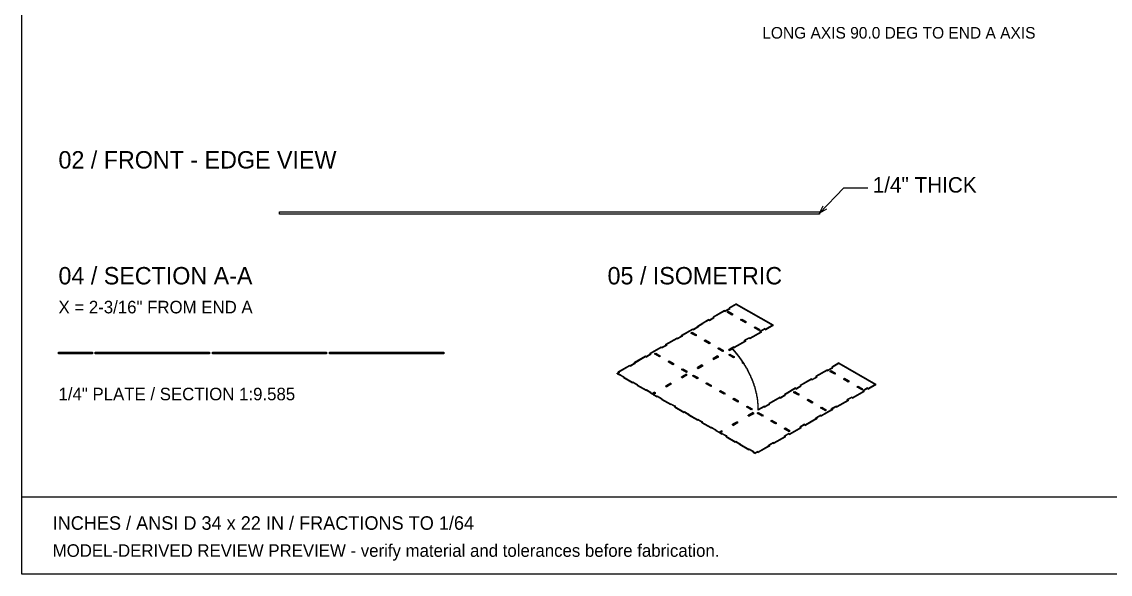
# Model space of a CAD drawing. Header units: inches. Extents: x 4 to 268, y 4 to 172.
# Drawn here: x 3.8 to 128.9, y 3.8 to 67.3 of the extents above; entities that cross this region are included whole.
import ezdxf

# ---------------------------------------------------------------- set-up
doc = ezdxf.new("R2010")
doc.units = ezdxf.units.IN
doc.header["$MEASUREMENT"] = 0

msp = doc.modelspace()

# ---------------------------------------------------------------- linework, layer by layer
at = {"layer": 'ANNOTATION'}
for p, q in [((95.48, 45.32), (98.26, 48.22)), ((98.26, 48.22), (101.03, 48.22)), ((95.48, 45.32), (95.89, 46.15)), ((96.29, 45.77), (95.48, 45.32))]:
    msp.add_line(p, q, dxfattribs=at)
at = {"layer": 'OUTLINE'}
for p, q in [((3.78, 3.78), (3.78, 172.22)), ((33.41, 45.44), (95.48, 45.44)), ((33.41, 45.19), (33.41, 45.44)), ((95.48, 45.19), (33.41, 45.19)), ((95.48, 45.44), (95.48, 45.19)), ((84.55, 34.1), (83.26, 33.36)), ((84.55, 34.03), (83.26, 33.29)), ((84.55, 34.1), (84.55, 34.03)), ((84.55, 34.1), (84.63, 34.06)), ((84.55, 34.03), (84.63, 33.98)), ((85.15, 34.36), (84.63, 34.06)), ((85.15, 34.28), (84.63, 33.98)), ((84.63, 33.98), (84.63, 34.06)), ((84.89, 33.97), (84.99, 34.02)), ((85.41, 33.66), (84.89, 33.97)), ((84.89, 33.89), (84.89, 33.97)), ((84.89, 33.89), (84.99, 33.95)), ((85.41, 33.59), (84.89, 33.89)), ((84.99, 34.02), (85.51, 33.72)), ((84.99, 33.95), (84.99, 34.02)), ((84.99, 33.95), (85.51, 33.65)), ((85.91, 34.89), (85.07, 34.4)), ((85.91, 34.81), (85.07, 34.33)), ((85.07, 34.4), (85.15, 34.36)), ((85.07, 34.4), (85.07, 34.33)), ((85.07, 34.33), (85.15, 34.28)), ((85.15, 34.28), (85.15, 34.36)), ((85.91, 34.81), (85.91, 34.89)), ((85.91, 34.89), (90.13, 32.45)), ((85.91, 34.81), (90.13, 32.38)), ((81.43, 32.32), (82.05, 32.68)), ((81.43, 32.25), (82.05, 32.61)), ((82.05, 32.68), (82.05, 32.61)), ((82.06, 32.68), (82.05, 32.68)), ((82.05, 32.68), (82.05, 32.68)), ((82.05, 32.68), (82.05, 32.68)), ((82.05, 32.68), (82.05, 32.68)), ((82.05, 32.68), (82.05, 32.68)), ((82.05, 32.68), (82.05, 32.68)), ((82.05, 32.68), (82.05, 32.68)), ((82.05, 32.68), (82.05, 32.68)), ((82.05, 32.68), (82.05, 32.68)), ((82.05, 32.68), (82.05, 32.68)), ((82.05, 32.68), (82.05, 32.68)), ((82.05, 32.68), (82.05, 32.68)), ((82.05, 32.68), (82.05, 32.68)), ((82.05, 32.68), (82.05, 32.68)), ((82.05, 32.68), (82.05, 32.68)), ((82.05, 32.68), (82.05, 32.68)), ((82.05, 32.68), (82.05, 32.68)), ((82.05, 32.68), (82.05, 32.68)), ((82.05, 32.68), (82.05, 32.68)), ((82.05, 32.6), (82.05, 32.61)), ((82.05, 32.61), (82.05, 32.61)), ((82.05, 32.61), (82.05, 32.61)), ((82.05, 32.61), (82.05, 32.61)), ((82.05, 32.61), (82.05, 32.61)), ((82.05, 32.61), (82.05, 32.61)), ((82.05, 32.61), (82.05, 32.61)), ((82.05, 32.61), (82.05, 32.61)), ((82.05, 32.61), (82.05, 32.61)), ((82.05, 32.61), (82.05, 32.61)), ((82.05, 32.61), (82.05, 32.61)), ((82.05, 32.61), (82.05, 32.61)), ((82.05, 32.61), (82.05, 32.61)), ((82.05, 32.61), (82.05, 32.61)), ((82.05, 32.61), (82.05, 32.61)), ((82.06, 32.6), (82.05, 32.6)), ((82.05, 32.6), (82.05, 32.6)), ((82.05, 32.6), (82.05, 32.6)), ((82.05, 32.6), (82.05, 32.6)), ((82.06, 32.67), (82.06, 32.68)), ((82.06, 32.68), (82.06, 32.68)), ((82.06, 32.68), (82.06, 32.68)), ((82.06, 32.68), (82.06, 32.68)), ((82.06, 32.68), (82.06, 32.68)), ((82.06, 32.68), (82.06, 32.68)), ((82.06, 32.68), (82.06, 32.68)), ((82.06, 32.68), (82.06, 32.68)), ((82.06, 32.68), (82.06, 32.68)), ((82.06, 32.68), (82.06, 32.68)), ((82.06, 32.68), (82.06, 32.68)), ((82.06, 32.68), (82.06, 32.68)), ((82.06, 32.68), (82.06, 32.68)), ((82.06, 32.68), (82.06, 32.68)), ((82.06, 32.68), (82.06, 32.68)), ((82.06, 32.68), (82.06, 32.68)), ((82.06, 32.68), (82.06, 32.68)), ((82.06, 32.68), (82.06, 32.68)), ((82.06, 32.68), (82.06, 32.68)), ((82.06, 32.68), (82.06, 32.68)), ((82.06, 32.68), (82.06, 32.68)), ((82.06, 32.68), (82.06, 32.68)), ((82.06, 32.68), (82.06, 32.68)), ((82.07, 32.67), (82.06, 32.67)), ((82.06, 32.67), (82.06, 32.67)), ((82.06, 32.67), (82.06, 32.67)), ((82.06, 32.67), (82.06, 32.67)), ((82.06, 32.67), (82.06, 32.67)), ((82.06, 32.67), (82.06, 32.67)), ((82.06, 32.67), (82.06, 32.67)), ((82.06, 32.67), (82.06, 32.67)), ((82.06, 32.67), (82.06, 32.67)), ((82.06, 32.67), (82.06, 32.67)), ((82.06, 32.67), (82.06, 32.67)), ((82.06, 32.67), (82.06, 32.67)), ((82.06, 32.67), (82.06, 32.67)), ((82.06, 32.67), (82.06, 32.67)), ((82.06, 32.67), (82.06, 32.67)), ((82.06, 32.67), (82.06, 32.67)), ((82.06, 32.67), (82.06, 32.67)), ((82.07, 32.6), (82.06, 32.6)), ((82.06, 32.6), (82.06, 32.6)), ((82.06, 32.6), (82.06, 32.6)), ((82.06, 32.6), (82.06, 32.6)), ((82.06, 32.6), (82.06, 32.6)), ((82.06, 32.6), (82.06, 32.6)), ((82.06, 32.6), (82.06, 32.6)), ((82.06, 32.6), (82.06, 32.6)), ((82.06, 32.6), (82.06, 32.6)), ((82.06, 32.6), (82.06, 32.6)), ((82.06, 32.6), (82.06, 32.6)), ((82.06, 32.6), (82.06, 32.6)), ((82.06, 32.6), (82.06, 32.6)), ((82.06, 32.6), (82.06, 32.6)), ((82.06, 32.6), (82.06, 32.6)), ((82.06, 32.6), (82.06, 32.6)), ((82.06, 32.6), (82.06, 32.6)), ((82.06, 32.6), (82.06, 32.6)), ((82.06, 32.6), (82.06, 32.6)), ((82.06, 32.6), (82.06, 32.6)), ((82.06, 32.6), (82.06, 32.6)), ((82.06, 32.6), (82.06, 32.6)), ((82.06, 32.6), (82.06, 32.6)), ((82.06, 32.6), (82.06, 32.6)), ((82.06, 32.6), (82.06, 32.6)), ((82.06, 32.6), (82.06, 32.6)), ((82.06, 32.6), (82.06, 32.6)), ((82.06, 32.6), (82.06, 32.6)), ((82.06, 32.6), (82.06, 32.6)), ((82.06, 32.6), (82.06, 32.6)), ((82.06, 32.6), (82.06, 32.6)), ((82.06, 32.6), (82.06, 32.6)), ((82.06, 32.6), (82.06, 32.6)), ((82.06, 32.6), (82.06, 32.6)), ((82.06, 32.6), (82.06, 32.6)), ((82.06, 32.6), (82.06, 32.6)), ((82.06, 32.6), (82.06, 32.6)), ((82.06, 32.6), (82.06, 32.6)), ((82.06, 32.6), (82.06, 32.6)), ((82.06, 32.6), (82.06, 32.6)), ((82.74, 33.06), (82.07, 32.67)), ((82.74, 32.98), (82.07, 32.6)), ((82.07, 32.6), (82.07, 32.67)), ((82.07, 32.67), (82.07, 32.67)), ((82.07, 32.67), (82.07, 32.67)), ((82.07, 32.67), (82.07, 32.67)), ((82.07, 32.67), (82.07, 32.67)), ((82.07, 32.67), (82.07, 32.67)), ((82.07, 32.6), (82.07, 32.6)), ((82.07, 32.6), (82.07, 32.6)), ((82.07, 32.6), (82.07, 32.6)), ((82.07, 32.6), (82.07, 32.6)), ((82.07, 32.6), (82.07, 32.6)), ((82.74, 33.06), (82.74, 32.98)), ((82.74, 33.06), (82.82, 33.01)), ((82.74, 32.98), (82.82, 32.94)), ((83.34, 33.31), (82.82, 33.01)), ((83.34, 33.24), (82.82, 32.94)), ((82.82, 32.94), (82.82, 33.01)), ((83.26, 33.36), (83.34, 33.31)), ((83.26, 33.36), (83.26, 33.29)), ((83.26, 33.29), (83.34, 33.24)), ((83.34, 33.24), (83.34, 33.31)), ((85.51, 33.72), (85.41, 33.66)), ((85.41, 33.59), (85.41, 33.66)), ((85.51, 33.65), (85.41, 33.59)), ((85.51, 33.65), (85.51, 33.72)), ((86.44, 33.07), (86.54, 33.13)), ((86.44, 32.99), (86.44, 33.07)), ((86.96, 32.77), (86.44, 33.07)), ((86.44, 32.99), (86.54, 33.05)), ((86.96, 32.69), (86.44, 32.99)), ((86.54, 33.05), (86.54, 33.13)), ((86.54, 33.13), (87.06, 32.83)), ((86.54, 33.05), (87.06, 32.75)), ((87.06, 32.83), (86.96, 32.77)), ((86.96, 32.69), (86.96, 32.77)), ((87.06, 32.75), (86.96, 32.69)), ((87.06, 32.75), (87.06, 32.83)), ((79.62, 31.28), (80.91, 32.02)), ((79.62, 31.21), (80.91, 31.95)), ((79.62, 31.28), (79.72, 31.22)), ((79.62, 31.21), (79.62, 31.28)), ((80.72, 31.56), (80.82, 31.62)), ((81.24, 31.26), (80.72, 31.56)), ((80.72, 31.48), (80.72, 31.56)), ((80.72, 31.48), (80.82, 31.54)), ((81.24, 31.18), (80.72, 31.48)), ((80.82, 31.54), (80.82, 31.62)), ((80.82, 31.62), (81.34, 31.32)), ((80.82, 31.54), (81.34, 31.24)), ((80.91, 32.02), (81.01, 31.97)), ((80.91, 31.95), (80.91, 32.02)), ((80.91, 31.95), (81.01, 31.89)), ((81.53, 32.27), (81.01, 31.97)), ((81.53, 32.19), (81.01, 31.89)), ((81.01, 31.89), (81.01, 31.97)), ((81.34, 31.32), (81.24, 31.26)), ((81.34, 31.24), (81.34, 31.32)), ((81.43, 32.32), (81.53, 32.27)), ((81.43, 32.25), (81.43, 32.32)), ((81.43, 32.25), (81.53, 32.19)), ((81.53, 32.19), (81.53, 32.27)), ((88.77, 31.67), (87.48, 30.92)), ((88.77, 31.59), (87.48, 30.85)), ((87.99, 32.17), (88.09, 32.23)), ((87.99, 32.1), (87.99, 32.17)), ((88.51, 31.87), (87.99, 32.17)), ((87.99, 32.1), (88.09, 32.16)), ((88.51, 31.8), (87.99, 32.1)), ((88.09, 32.16), (88.09, 32.23)), ((88.09, 32.23), (88.61, 31.93)), ((88.09, 32.16), (88.61, 31.86)), ((88.61, 31.93), (88.51, 31.87)), ((88.51, 31.8), (88.51, 31.87)), ((88.61, 31.86), (88.51, 31.8)), ((88.61, 31.86), (88.61, 31.93)), ((89.19, 32.03), (88.67, 31.73)), ((89.19, 31.95), (88.67, 31.65)), ((88.67, 31.73), (88.77, 31.67)), ((88.67, 31.65), (88.67, 31.73)), ((88.67, 31.65), (88.77, 31.59)), ((88.77, 31.67), (88.77, 31.59)), ((89.19, 31.95), (89.19, 32.03)), ((89.19, 32.03), (89.29, 31.97)), ((89.19, 31.95), (89.29, 31.89)), ((90.13, 32.45), (89.29, 31.97)), ((90.13, 32.38), (89.29, 31.89)), ((89.29, 31.97), (89.29, 31.89)), ((90.13, 32.38), (90.13, 32.45)), ((77.91, 30.18), (77.39, 29.88)), ((77.91, 30.1), (77.39, 29.8)), ((77.81, 30.24), (79.1, 30.98)), ((77.81, 30.16), (79.1, 30.9)), ((77.81, 30.24), (77.91, 30.18)), ((77.81, 30.16), (77.81, 30.24)), ((77.81, 30.16), (77.91, 30.1)), ((77.91, 30.1), (77.91, 30.18)), ((79.1, 30.9), (79.1, 30.98)), ((79.1, 30.98), (79.2, 30.92)), ((79.1, 30.9), (79.2, 30.85)), ((79.72, 31.22), (79.2, 30.92)), ((79.72, 31.15), (79.2, 30.85)), ((79.2, 30.85), (79.2, 30.92)), ((79.62, 31.21), (79.72, 31.15)), ((79.72, 31.15), (79.72, 31.22)), ((81.24, 31.18), (81.24, 31.26)), ((81.34, 31.24), (81.24, 31.18)), ((82.27, 30.66), (82.37, 30.72)), ((82.79, 30.36), (82.27, 30.66)), ((82.27, 30.59), (82.27, 30.66)), ((82.27, 30.59), (82.37, 30.65)), ((82.79, 30.29), (82.27, 30.59)), ((82.37, 30.72), (82.89, 30.42)), ((82.37, 30.65), (82.37, 30.72)), ((82.37, 30.65), (82.89, 30.35)), ((82.89, 30.42), (82.79, 30.36)), ((82.79, 30.29), (82.79, 30.36)), ((82.89, 30.35), (82.79, 30.29)), ((82.89, 30.35), (82.89, 30.42)), ((86.96, 30.62), (85.67, 29.88)), ((86.96, 30.55), (85.67, 29.8)), ((87.38, 30.98), (86.86, 30.68)), ((87.38, 30.91), (86.86, 30.61)), ((86.86, 30.61), (86.86, 30.68)), ((86.86, 30.68), (86.96, 30.62)), ((86.86, 30.61), (86.96, 30.55)), ((86.96, 30.62), (86.96, 30.55)), ((87.38, 30.91), (87.38, 30.98)), ((87.38, 30.98), (87.48, 30.92)), ((87.38, 30.91), (87.48, 30.85)), ((87.48, 30.92), (87.48, 30.85)), ((8, 29.33), (11.91, 29.33)), ((8, 29.11), (8, 29.33)), ((11.91, 29.11), (8, 29.11)), ((11.91, 29.33), (11.91, 29.11)), ((12.23, 29.33), (25.37, 29.33)), ((12.23, 29.11), (12.23, 29.33)), ((25.37, 29.11), (12.23, 29.11)), ((25.37, 29.33), (25.37, 29.11)), ((25.69, 29.33), (38.82, 29.33)), ((25.69, 29.11), (25.69, 29.33)), ((38.82, 29.11), (25.69, 29.11)), ((38.82, 29.33), (38.82, 29.11)), ((39.15, 29.33), (52.28, 29.33)), ((39.15, 29.11), (39.15, 29.33)), ((52.28, 29.11), (39.15, 29.11)), ((52.28, 29.33), (52.28, 29.11)), ((74.19, 28.15), (75.48, 28.89)), ((74.19, 28.07), (75.48, 28.82)), ((75.48, 28.82), (75.48, 28.89)), ((75.48, 28.89), (75.58, 28.83)), ((75.48, 28.82), (75.58, 28.76)), ((76.1, 29.13), (75.58, 28.83)), ((76.1, 29.06), (75.58, 28.76)), ((75.58, 28.76), (75.58, 28.83)), ((76, 29.19), (77.29, 29.93)), ((76, 29.12), (77.29, 29.86)), ((76, 29.19), (76.1, 29.13)), ((76, 29.12), (76, 29.19)), ((76, 29.12), (76.1, 29.06)), ((76.1, 29.06), (76.1, 29.13)), ((76.55, 29.15), (76.65, 29.21)), ((76.55, 29.08), (76.55, 29.15)), ((77.07, 28.85), (76.55, 29.15)), ((76.55, 29.08), (76.65, 29.13)), ((77.07, 28.78), (76.55, 29.08)), ((76.65, 29.21), (77.17, 28.91)), ((76.65, 29.13), (76.65, 29.21)), ((76.65, 29.13), (77.17, 28.83)), ((77.17, 28.91), (77.07, 28.85)), ((77.07, 28.78), (77.07, 28.85)), ((77.17, 28.83), (77.07, 28.78)), ((77.17, 28.83), (77.17, 28.91)), ((77.29, 29.86), (77.29, 29.93)), ((77.29, 29.93), (77.39, 29.88)), ((77.29, 29.86), (77.39, 29.8)), ((77.39, 29.8), (77.39, 29.88)), ((83.76, 28.89), (83.24, 28.59)), ((83.76, 28.82), (83.24, 28.52)), ((83.86, 28.83), (83.34, 28.53)), ((83.76, 28.89), (83.86, 28.83)), ((83.76, 28.82), (83.76, 28.89)), ((83.76, 28.82), (83.86, 28.76)), ((83.82, 29.77), (83.92, 29.82)), ((83.82, 29.69), (83.82, 29.77)), ((84.34, 29.47), (83.82, 29.77)), ((83.82, 29.69), (83.92, 29.75)), ((84.34, 29.39), (83.82, 29.69)), ((83.86, 28.76), (83.86, 28.83)), ((83.92, 29.82), (84.44, 29.52)), ((83.92, 29.75), (83.92, 29.82)), ((83.92, 29.75), (84.44, 29.45)), ((84.44, 29.52), (84.34, 29.47)), ((84.34, 29.39), (84.34, 29.47)), ((84.44, 29.45), (84.34, 29.39)), ((84.44, 29.45), (84.44, 29.52)), ((85.57, 29.94), (85.05, 29.64)), ((85.57, 29.86), (85.05, 29.56)), ((85.05, 29.56), (85.05, 29.64)), ((85.05, 29.64), (85.15, 29.58)), ((85.05, 29.56), (85.15, 29.5)), ((85.07, 29.04), (85.17, 29.1)), ((85.07, 28.97), (85.07, 29.04)), ((85.59, 28.74), (85.07, 29.04)), ((85.07, 28.97), (85.17, 29.03)), ((85.59, 28.67), (85.07, 28.97)), ((85.46, 29.76), (85.15, 29.58)), ((85.46, 29.68), (85.15, 29.5)), ((85.15, 29.5), (85.15, 29.58)), ((85.17, 29.1), (85.69, 28.8)), ((85.17, 29.03), (85.17, 29.1)), ((85.17, 29.03), (85.69, 28.73)), ((85.48, 29.73), (85.46, 29.76)), ((85.46, 29.76), (85.46, 29.68)), ((85.48, 29.66), (85.46, 29.68)), ((85.5, 29.71), (85.48, 29.73)), ((85.5, 29.63), (85.48, 29.66)), ((85.52, 29.68), (85.5, 29.71)), ((85.52, 29.61), (85.5, 29.63)), ((85.54, 29.66), (85.52, 29.68)), ((85.54, 29.59), (85.52, 29.61)), ((85.56, 29.64), (85.54, 29.66)), ((85.56, 29.56), (85.54, 29.59)), ((85.58, 29.61), (85.56, 29.64)), ((85.58, 29.54), (85.56, 29.56)), ((85.57, 29.94), (85.67, 29.88)), ((85.57, 29.86), (85.57, 29.94)), ((85.57, 29.86), (85.67, 29.8)), ((85.61, 29.59), (85.58, 29.61)), ((85.61, 29.51), (85.58, 29.54)), ((85.69, 28.8), (85.59, 28.74)), ((85.63, 29.56), (85.61, 29.59)), ((85.63, 29.49), (85.61, 29.51)), ((85.65, 29.54), (85.63, 29.56)), ((85.65, 29.47), (85.63, 29.49)), ((85.67, 29.52), (85.65, 29.54)), ((85.67, 29.44), (85.65, 29.47)), ((85.67, 29.88), (85.67, 29.8)), ((85.69, 29.49), (85.67, 29.52)), ((85.69, 29.42), (85.67, 29.44)), ((85.71, 29.47), (85.69, 29.49)), ((85.71, 29.39), (85.69, 29.42)), ((85.69, 28.73), (85.69, 28.8)), ((85.73, 29.44), (85.71, 29.47)), ((85.73, 29.37), (85.71, 29.39)), ((85.75, 29.42), (85.73, 29.44)), ((85.75, 29.34), (85.73, 29.37)), ((85.77, 29.39), (85.75, 29.42)), ((85.77, 29.32), (85.75, 29.34)), ((85.79, 29.37), (85.77, 29.39)), ((85.79, 29.3), (85.77, 29.32)), ((85.81, 29.35), (85.79, 29.37)), ((85.81, 29.27), (85.79, 29.3)), ((85.83, 29.32), (85.81, 29.35)), ((85.83, 29.25), (85.81, 29.27)), ((85.85, 29.3), (85.83, 29.32)), ((85.85, 29.22), (85.83, 29.25)), ((85.87, 29.27), (85.85, 29.3)), ((85.87, 29.2), (85.85, 29.22)), ((85.89, 29.25), (85.87, 29.27)), ((85.89, 29.17), (85.87, 29.2)), ((85.91, 29.22), (85.89, 29.25)), ((85.91, 29.15), (85.89, 29.17)), ((85.93, 29.2), (85.91, 29.22)), ((85.93, 29.13), (85.91, 29.15)), ((85.95, 29.18), (85.93, 29.2)), ((85.95, 29.1), (85.93, 29.13)), ((85.97, 29.15), (85.95, 29.18)), ((85.97, 29.08), (85.95, 29.1)), ((85.99, 29.13), (85.97, 29.15)), ((85.99, 29.05), (85.97, 29.08)), ((86.01, 29.1), (85.99, 29.13)), ((86.01, 29.03), (85.99, 29.05)), ((86.03, 29.08), (86.01, 29.1)), ((86.03, 29), (86.01, 29.03)), ((86.05, 29.05), (86.03, 29.08)), ((86.05, 28.98), (86.03, 29)), ((86.07, 29.03), (86.05, 29.05)), ((86.07, 28.95), (86.05, 28.98)), ((86.09, 29), (86.07, 29.03)), ((86.09, 28.93), (86.07, 28.95)), ((86.11, 28.98), (86.09, 29)), ((86.11, 28.9), (86.09, 28.93)), ((86.13, 28.95), (86.11, 28.98)), ((86.13, 28.88), (86.11, 28.9)), ((86.15, 28.93), (86.13, 28.95)), ((86.15, 28.85), (86.13, 28.88)), ((86.16, 28.9), (86.15, 28.93)), ((86.16, 28.83), (86.15, 28.85)), ((86.18, 28.88), (86.16, 28.9)), ((86.18, 28.81), (86.16, 28.83)), ((86.2, 28.86), (86.18, 28.88)), ((86.2, 28.78), (86.18, 28.81)), ((86.22, 28.83), (86.2, 28.86)), ((86.22, 28.76), (86.2, 28.78)), ((86.24, 28.81), (86.22, 28.83)), ((86.26, 28.78), (86.24, 28.81)), ((86.28, 28.76), (86.26, 28.78)), ((72.38, 27.1), (73.67, 27.84)), ((72.38, 27.03), (73.67, 27.77)), ((73.67, 27.84), (73.77, 27.79)), ((73.67, 27.77), (73.67, 27.84)), ((73.67, 27.77), (73.77, 27.71)), ((74.29, 28.09), (73.77, 27.79)), ((74.29, 28.01), (73.77, 27.71)), ((73.77, 27.71), (73.77, 27.79)), ((74.19, 28.07), (74.19, 28.15)), ((74.19, 28.15), (74.29, 28.09)), ((74.19, 28.07), (74.29, 28.01)), ((74.29, 28.01), (74.29, 28.09)), ((78.1, 28.26), (78.2, 28.31)), ((78.62, 27.95), (78.1, 28.26)), ((78.1, 28.18), (78.1, 28.26)), ((78.1, 28.18), (78.2, 28.24)), ((78.62, 27.88), (78.1, 28.18)), ((78.2, 28.31), (78.72, 28.01)), ((78.2, 28.24), (78.2, 28.31)), ((78.2, 28.24), (78.72, 27.94)), ((78.72, 28.01), (78.62, 27.95)), ((78.62, 27.88), (78.62, 27.95)), ((78.72, 27.94), (78.62, 27.88)), ((78.72, 27.94), (78.72, 28.01)), ((81.95, 27.85), (81.43, 27.55)), ((81.95, 27.77), (81.43, 27.47)), ((81.43, 27.55), (81.53, 27.49)), ((81.43, 27.47), (81.43, 27.55)), ((82.05, 27.79), (81.53, 27.49)), ((82.05, 27.71), (81.53, 27.41)), ((81.95, 27.77), (81.95, 27.85)), ((81.95, 27.85), (82.05, 27.79)), ((81.95, 27.77), (82.05, 27.71)), ((82.05, 27.71), (82.05, 27.79)), ((83.24, 28.59), (83.34, 28.53)), ((83.24, 28.52), (83.24, 28.59)), ((83.24, 28.52), (83.34, 28.46)), ((83.86, 28.76), (83.34, 28.46)), ((83.34, 28.46), (83.34, 28.53)), ((85.59, 28.67), (85.59, 28.74)), ((85.69, 28.73), (85.59, 28.67)), ((86.24, 28.73), (86.22, 28.76)), ((86.26, 28.71), (86.24, 28.73)), ((86.28, 28.68), (86.26, 28.71)), ((86.29, 28.73), (86.28, 28.76)), ((86.29, 28.66), (86.28, 28.68)), ((86.31, 28.71), (86.29, 28.73)), ((86.31, 28.63), (86.29, 28.66)), ((86.33, 28.68), (86.31, 28.71)), ((86.33, 28.61), (86.31, 28.63)), ((86.35, 28.66), (86.33, 28.68)), ((86.35, 28.58), (86.33, 28.61)), ((86.37, 28.63), (86.35, 28.66)), ((86.37, 28.56), (86.35, 28.58)), ((86.39, 28.61), (86.37, 28.63)), ((86.39, 28.53), (86.37, 28.56)), ((86.4, 28.58), (86.39, 28.61)), ((86.4, 28.51), (86.39, 28.53)), ((86.42, 28.56), (86.4, 28.58)), ((86.42, 28.48), (86.4, 28.51)), ((86.44, 28.53), (86.42, 28.56)), ((86.44, 28.46), (86.42, 28.48)), ((86.46, 28.51), (86.44, 28.53)), ((86.46, 28.43), (86.44, 28.46)), ((86.47, 28.48), (86.46, 28.51)), ((86.47, 28.41), (86.46, 28.43)), ((86.49, 28.46), (86.47, 28.48)), ((86.49, 28.38), (86.47, 28.41)), ((86.51, 28.43), (86.49, 28.46)), ((86.51, 28.36), (86.49, 28.38)), ((86.53, 28.41), (86.51, 28.43)), ((86.53, 28.33), (86.51, 28.36)), ((86.54, 28.38), (86.53, 28.41)), ((86.54, 28.31), (86.53, 28.33)), ((86.56, 28.36), (86.54, 28.38)), ((86.56, 28.28), (86.54, 28.31)), ((86.58, 28.33), (86.56, 28.36)), ((86.58, 28.26), (86.56, 28.28)), ((86.6, 28.31), (86.58, 28.33)), ((86.6, 28.23), (86.58, 28.26)), ((86.61, 28.28), (86.6, 28.31)), ((86.61, 28.21), (86.6, 28.23)), ((86.63, 28.26), (86.61, 28.28)), ((86.63, 28.18), (86.61, 28.21)), ((86.62, 28.15), (86.68, 28.18)), ((86.62, 28.07), (86.62, 28.15)), ((86.75, 28.08), (86.62, 28.15)), ((86.62, 28.07), (86.68, 28.11)), ((86.75, 28), (86.62, 28.07)), ((86.65, 28.23), (86.63, 28.26)), ((86.65, 28.16), (86.63, 28.18)), ((86.66, 28.21), (86.65, 28.23)), ((86.66, 28.13), (86.65, 28.16)), ((86.68, 28.18), (86.66, 28.21)), ((86.68, 28.11), (86.66, 28.13)), ((86.68, 28.11), (86.68, 28.18)), ((86.75, 28.08), (86.75, 28)), ((86.8, 28), (86.75, 28.08)), ((86.8, 27.92), (86.75, 28)), ((86.85, 27.91), (86.8, 28)), ((86.85, 27.84), (86.8, 27.92)), ((86.9, 27.83), (86.85, 27.91)), ((86.9, 27.76), (86.85, 27.84)), ((86.95, 27.75), (86.9, 27.83)), ((86.95, 27.68), (86.9, 27.76)), ((87, 27.67), (86.95, 27.75)), ((87, 27.6), (86.95, 27.68)), ((87.05, 27.59), (87, 27.67)), ((87.05, 27.52), (87, 27.6)), ((87.09, 27.51), (87.05, 27.59)), ((96.96, 27.54), (96.44, 27.24)), ((97.7, 28.08), (96.87, 27.59)), ((97.7, 28), (96.87, 27.52)), ((96.87, 27.59), (96.96, 27.54)), ((96.87, 27.59), (96.87, 27.52)), ((96.96, 27.46), (96.96, 27.54)), ((97.7, 28.08), (101.94, 25.63)), ((97.7, 28), (97.7, 28.08)), ((97.7, 28), (101.94, 25.56)), ((72.48, 27.04), (72.22, 26.89)), ((72.48, 26.97), (72.22, 26.82)), ((72.22, 26.82), (72.22, 26.89)), ((72.22, 26.89), (72.43, 26.77)), ((72.22, 26.82), (72.43, 26.7)), ((72.38, 27.03), (72.38, 27.1)), ((72.38, 27.1), (72.48, 27.04)), ((72.38, 27.03), (72.48, 26.97)), ((72.43, 26.77), (72.48, 26.8)), ((72.43, 26.77), (72.43, 26.7)), ((72.43, 26.7), (72.48, 26.73)), ((72.48, 26.97), (72.48, 27.04)), ((72.48, 26.8), (73, 26.5)), ((72.48, 26.73), (72.48, 26.8)), ((72.48, 26.73), (73, 26.43)), ((73, 26.5), (72.95, 26.47)), ((72.95, 26.4), (72.95, 26.47)), ((72.95, 26.47), (73.98, 25.88)), ((73, 26.43), (72.95, 26.4)), ((72.95, 26.4), (73.98, 25.8)), ((73, 26.43), (73, 26.5)), ((80.14, 26.8), (79.62, 26.5)), ((80.14, 26.73), (79.62, 26.43)), ((79.62, 26.43), (79.62, 26.5)), ((79.62, 26.5), (79.72, 26.44)), ((79.62, 26.43), (79.72, 26.37)), ((79.65, 27.36), (79.75, 27.42)), ((79.65, 27.28), (79.65, 27.36)), ((80.17, 27.06), (79.65, 27.36)), ((79.65, 27.28), (79.75, 27.34)), ((80.17, 26.98), (79.65, 27.28)), ((80.24, 26.74), (79.72, 26.44)), ((80.24, 26.67), (79.72, 26.37)), ((79.72, 26.37), (79.72, 26.44)), ((79.75, 27.42), (80.27, 27.12)), ((79.75, 27.34), (79.75, 27.42)), ((79.75, 27.34), (80.27, 27.04)), ((80.14, 26.73), (80.14, 26.8)), ((80.14, 26.8), (80.24, 26.74)), ((80.14, 26.73), (80.24, 26.67)), ((80.27, 27.12), (80.17, 27.06)), ((80.17, 26.98), (80.17, 27.06)), ((80.27, 27.04), (80.17, 26.98)), ((80.24, 26.67), (80.24, 26.74)), ((80.27, 27.04), (80.27, 27.12)), ((80.9, 26.64), (81, 26.69)), ((81.42, 26.34), (80.9, 26.64)), ((80.9, 26.56), (80.9, 26.64)), ((80.9, 26.56), (81, 26.62)), ((81.42, 26.26), (80.9, 26.56)), ((81, 26.62), (81, 26.69)), ((81, 26.69), (81.52, 26.39)), ((81, 26.62), (81.52, 26.32)), ((81.52, 26.39), (81.42, 26.34)), ((81.42, 26.26), (81.42, 26.34)), ((81.52, 26.32), (81.42, 26.26)), ((81.43, 27.47), (81.53, 27.41)), ((81.52, 26.32), (81.52, 26.39)), ((81.53, 27.41), (81.53, 27.49)), ((87.09, 27.44), (87.05, 27.52)), ((87.14, 27.43), (87.09, 27.51)), ((87.14, 27.36), (87.09, 27.44)), ((87.18, 27.35), (87.14, 27.43)), ((87.18, 27.27), (87.14, 27.36)), ((87.23, 27.27), (87.18, 27.35)), ((87.23, 27.19), (87.18, 27.27)), ((87.27, 27.19), (87.23, 27.27)), ((87.27, 27.11), (87.23, 27.19)), ((87.32, 27.1), (87.27, 27.19)), ((87.32, 27.03), (87.27, 27.11)), ((87.36, 27.02), (87.32, 27.1)), ((87.36, 26.95), (87.32, 27.03)), ((87.4, 26.94), (87.36, 27.02)), ((87.4, 26.87), (87.36, 26.95)), ((87.44, 26.86), (87.4, 26.94)), ((87.44, 26.78), (87.4, 26.87)), ((87.48, 26.78), (87.44, 26.86)), ((87.48, 26.7), (87.44, 26.78)), ((87.52, 26.69), (87.48, 26.78)), ((87.52, 26.62), (87.48, 26.7)), ((87.56, 26.61), (87.52, 26.69)), ((87.56, 26.54), (87.52, 26.62)), ((87.59, 26.53), (87.56, 26.61)), ((87.59, 26.45), (87.56, 26.54)), ((87.63, 26.45), (87.59, 26.53)), ((87.63, 26.37), (87.59, 26.45)), ((87.67, 26.36), (87.63, 26.45)), ((87.67, 26.29), (87.63, 26.37)), ((87.7, 26.28), (87.67, 26.36)), ((87.7, 26.21), (87.67, 26.29)), ((87.74, 26.2), (87.7, 26.28)), ((95.15, 26.49), (94.63, 26.19)), ((95.15, 26.42), (94.63, 26.12)), ((96.35, 27.29), (95.06, 26.55)), ((96.35, 27.22), (95.06, 26.47)), ((95.06, 26.55), (95.15, 26.49)), ((95.06, 26.55), (95.06, 26.47)), ((95.06, 26.47), (95.15, 26.42)), ((95.15, 26.42), (95.15, 26.49)), ((96.35, 27.29), (96.44, 27.24)), ((96.35, 27.29), (96.35, 27.22)), ((96.35, 27.22), (96.44, 27.16)), ((96.96, 27.46), (96.44, 27.16)), ((96.44, 27.16), (96.44, 27.24)), ((96.7, 27.15), (96.8, 27.2)), ((97.22, 26.84), (96.7, 27.15)), ((96.7, 27.07), (96.7, 27.15)), ((96.7, 27.07), (96.8, 27.13)), ((97.22, 26.77), (96.7, 27.07)), ((96.8, 27.2), (97.32, 26.9)), ((96.8, 27.13), (96.8, 27.2)), ((96.8, 27.13), (97.32, 26.83)), ((96.87, 27.52), (96.96, 27.46)), ((97.32, 26.9), (97.22, 26.84)), ((97.22, 26.77), (97.22, 26.84)), ((97.32, 26.83), (97.22, 26.77)), ((97.32, 26.83), (97.32, 26.9)), ((98.25, 26.25), (98.35, 26.31)), ((98.35, 26.31), (98.87, 26.01)), ((98.35, 26.23), (98.35, 26.31)), ((73.98, 25.88), (74.03, 25.91)), ((73.98, 25.88), (73.98, 25.8)), ((73.98, 25.8), (74.03, 25.83)), ((74.03, 25.83), (74.03, 25.91)), ((74.03, 25.91), (74.55, 25.61)), ((74.03, 25.83), (74.55, 25.53)), ((74.55, 25.61), (74.5, 25.58)), ((74.5, 25.5), (74.5, 25.58)), ((74.5, 25.58), (75.53, 24.98)), ((74.55, 25.53), (74.5, 25.5)), ((74.5, 25.5), (75.53, 24.91)), ((74.55, 25.53), (74.55, 25.61)), ((78.33, 25.76), (77.81, 25.46)), ((78.33, 25.68), (77.81, 25.38)), ((77.81, 25.38), (77.81, 25.46)), ((77.81, 25.46), (77.91, 25.4)), ((77.81, 25.38), (77.91, 25.32)), ((78.43, 25.7), (77.91, 25.4)), ((78.43, 25.62), (77.91, 25.32)), ((77.91, 25.32), (77.91, 25.4)), ((78.33, 25.76), (78.43, 25.7)), ((78.33, 25.68), (78.33, 25.76)), ((78.33, 25.68), (78.43, 25.62)), ((78.43, 25.62), (78.43, 25.7)), ((82.45, 25.74), (82.55, 25.8)), ((82.45, 25.67), (82.45, 25.74)), ((82.97, 25.44), (82.45, 25.74)), ((82.45, 25.67), (82.55, 25.72)), ((82.97, 25.37), (82.45, 25.67)), ((82.55, 25.8), (83.07, 25.5)), ((82.55, 25.72), (82.55, 25.8)), ((82.55, 25.72), (83.07, 25.42)), ((83.07, 25.5), (82.97, 25.44)), ((82.97, 25.37), (82.97, 25.44)), ((83.07, 25.42), (82.97, 25.37)), ((83.07, 25.42), (83.07, 25.5)), ((87.74, 26.12), (87.7, 26.21)), ((87.77, 26.11), (87.74, 26.2)), ((87.77, 26.04), (87.74, 26.12)), ((87.8, 26.03), (87.77, 26.11)), ((87.8, 25.96), (87.77, 26.04)), ((87.83, 25.95), (87.8, 26.03)), ((87.83, 25.87), (87.8, 25.96)), ((87.86, 25.86), (87.83, 25.95)), ((87.86, 25.79), (87.83, 25.87)), ((87.89, 25.78), (87.86, 25.86)), ((87.89, 25.71), (87.86, 25.79)), ((87.92, 25.7), (87.89, 25.78)), ((87.92, 25.62), (87.89, 25.71)), ((87.95, 25.61), (87.92, 25.7)), ((87.95, 25.54), (87.92, 25.62)), ((87.98, 25.53), (87.95, 25.61)), ((87.98, 25.46), (87.95, 25.54)), ((88.01, 25.45), (87.98, 25.53)), ((88.01, 25.37), (87.98, 25.46)), ((88.03, 25.36), (88.01, 25.45)), ((88.03, 25.29), (88.01, 25.37)), ((88.06, 25.28), (88.03, 25.36)), ((88.06, 25.2), (88.03, 25.29)), ((88.08, 25.19), (88.06, 25.28)), ((88.08, 25.12), (88.06, 25.2)), ((88.11, 25.11), (88.08, 25.19)), ((88.11, 25.03), (88.08, 25.12)), ((88.13, 25.03), (88.11, 25.11)), ((88.13, 24.95), (88.11, 25.03)), ((88.15, 24.94), (88.13, 25.03)), ((92.73, 25.2), (91.44, 24.46)), ((92.73, 25.13), (91.44, 24.38)), ((92.73, 25.2), (92.73, 25.13)), ((92.73, 25.2), (92.82, 25.15)), ((92.73, 25.13), (92.82, 25.07)), ((93.34, 25.45), (92.82, 25.15)), ((93.34, 25.37), (92.82, 25.07)), ((92.82, 25.07), (92.82, 25.15)), ((94.54, 26.25), (93.25, 25.5)), ((94.54, 26.17), (93.25, 25.43)), ((93.25, 25.5), (93.25, 25.43)), ((93.25, 25.5), (93.34, 25.45)), ((93.25, 25.43), (93.34, 25.37)), ((93.34, 25.37), (93.34, 25.45)), ((94.54, 26.25), (94.63, 26.19)), ((94.54, 26.25), (94.54, 26.17)), ((94.54, 26.17), (94.63, 26.12)), ((94.63, 26.12), (94.63, 26.19)), ((98.25, 26.17), (98.25, 26.25)), ((98.77, 25.95), (98.25, 26.25)), ((98.25, 26.17), (98.35, 26.23)), ((98.77, 25.87), (98.25, 26.17)), ((98.35, 26.23), (98.87, 25.93)), ((98.87, 26.01), (98.77, 25.95)), ((98.77, 25.87), (98.77, 25.95)), ((98.87, 25.93), (98.77, 25.87)), ((98.87, 25.93), (98.87, 26.01)), ((99.8, 25.35), (99.9, 25.41)), ((100.32, 25.05), (99.8, 25.35)), ((99.8, 25.28), (99.8, 25.35)), ((99.8, 25.28), (99.9, 25.34)), ((100.32, 24.98), (99.8, 25.28)), ((99.9, 25.41), (100.42, 25.11)), ((99.9, 25.34), (99.9, 25.41)), ((99.9, 25.34), (100.42, 25.04)), ((100.42, 25.11), (100.32, 25.05)), ((100.32, 24.98), (100.32, 25.05)), ((100.42, 25.04), (100.32, 24.98)), ((100.42, 25.04), (100.42, 25.11)), ((101, 25.21), (100.48, 24.91)), ((101, 25.13), (100.48, 24.83)), ((101, 25.21), (101.1, 25.15)), ((101, 25.13), (101, 25.21)), ((101, 25.13), (101.1, 25.07)), ((101.94, 25.63), (101.1, 25.15)), ((101.94, 25.56), (101.1, 25.07)), ((101.1, 25.15), (101.1, 25.07)), ((101.94, 25.56), (101.94, 25.63)), ((75.53, 24.98), (75.58, 25.01)), ((75.53, 24.98), (75.53, 24.91)), ((75.53, 24.91), (75.58, 24.94)), ((75.58, 25.01), (76.1, 24.71)), ((75.58, 24.94), (75.58, 25.01)), ((75.58, 24.94), (76.1, 24.64)), ((76.1, 24.71), (76.05, 24.68)), ((76.05, 24.61), (76.05, 24.68)), ((76.05, 24.68), (76.26, 24.56)), ((76.1, 24.64), (76.05, 24.61)), ((76.05, 24.61), (76.26, 24.49)), ((76.1, 24.64), (76.1, 24.71)), ((76.52, 24.71), (76.26, 24.56)), ((76.52, 24.64), (76.26, 24.49)), ((76.26, 24.49), (76.26, 24.56)), ((76.62, 24.65), (76.36, 24.5)), ((76.62, 24.58), (76.36, 24.43)), ((76.36, 24.5), (76.78, 24.26)), ((76.36, 24.43), (76.36, 24.5)), ((76.36, 24.43), (76.78, 24.18)), ((76.52, 24.64), (76.52, 24.71)), ((76.52, 24.71), (76.62, 24.65)), ((76.52, 24.64), (76.62, 24.58)), ((76.62, 24.58), (76.62, 24.65)), ((76.78, 24.26), (76.83, 24.29)), ((76.78, 24.26), (76.78, 24.18)), ((76.78, 24.18), (76.83, 24.21)), ((76.83, 24.21), (76.83, 24.29)), ((76.83, 24.29), (77.35, 23.99)), ((76.83, 24.21), (77.35, 23.91)), ((77.35, 23.99), (77.3, 23.96)), ((77.3, 23.96), (78.34, 23.36)), ((77.3, 23.88), (77.3, 23.96)), ((77.35, 23.91), (77.3, 23.88)), ((77.3, 23.88), (78.34, 23.29)), ((77.35, 23.91), (77.35, 23.99)), ((84.01, 24.85), (84.11, 24.9)), ((84.53, 24.54), (84.01, 24.85)), ((84.01, 24.77), (84.01, 24.85)), ((84.01, 24.77), (84.11, 24.83)), ((84.53, 24.47), (84.01, 24.77)), ((84.11, 24.9), (84.63, 24.6)), ((84.11, 24.83), (84.11, 24.9)), ((84.11, 24.83), (84.63, 24.53)), ((84.63, 24.6), (84.53, 24.54)), ((84.53, 24.47), (84.53, 24.54)), ((84.63, 24.53), (84.53, 24.47)), ((84.63, 24.53), (84.63, 24.6)), ((85.56, 23.95), (85.66, 24.01)), ((85.56, 23.87), (85.56, 23.95)), ((86.08, 23.65), (85.56, 23.95)), ((85.56, 23.87), (85.66, 23.93)), ((86.08, 23.57), (85.56, 23.87)), ((85.66, 23.93), (85.66, 24.01)), ((85.66, 24.01), (86.18, 23.71)), ((85.66, 23.93), (86.18, 23.63)), ((88.15, 24.87), (88.13, 24.95)), ((88.17, 24.86), (88.15, 24.94)), ((88.17, 24.78), (88.15, 24.87)), ((88.19, 24.77), (88.17, 24.86)), ((88.19, 24.7), (88.17, 24.78)), ((88.21, 24.69), (88.19, 24.77)), ((88.21, 24.61), (88.19, 24.7)), ((88.23, 24.6), (88.21, 24.69)), ((88.23, 24.53), (88.21, 24.61)), ((88.25, 24.52), (88.23, 24.6)), ((88.25, 24.44), (88.23, 24.53)), ((88.27, 24.43), (88.25, 24.52)), ((88.27, 24.36), (88.25, 24.44)), ((88.28, 24.35), (88.27, 24.43)), ((88.28, 24.27), (88.27, 24.36)), ((88.3, 24.26), (88.28, 24.35)), ((88.3, 24.19), (88.28, 24.27)), ((88.31, 24.18), (88.3, 24.26)), ((88.31, 24.1), (88.3, 24.19)), ((88.33, 24.09), (88.31, 24.18)), ((88.33, 24.02), (88.31, 24.1)), ((88.34, 24.01), (88.33, 24.09)), ((88.34, 23.93), (88.33, 24.02)), ((88.35, 23.92), (88.34, 24.01)), ((88.35, 23.85), (88.34, 23.93)), ((88.37, 23.84), (88.35, 23.92)), ((88.37, 23.76), (88.35, 23.85)), ((88.38, 23.75), (88.37, 23.84)), ((90.92, 24.16), (89.63, 23.41)), ((90.92, 24.08), (89.63, 23.34)), ((90.92, 24.16), (90.92, 24.08)), ((90.92, 24.16), (91.01, 24.1)), ((90.92, 24.08), (91.01, 24.03)), ((91.53, 24.4), (91.01, 24.1)), ((91.53, 24.33), (91.01, 24.03)), ((91.01, 24.03), (91.01, 24.1)), ((91.44, 24.46), (91.53, 24.4)), ((91.44, 24.46), (91.44, 24.38)), ((91.44, 24.38), (91.53, 24.33)), ((91.53, 24.33), (91.53, 24.4)), ((92.53, 24.74), (92.63, 24.8)), ((92.53, 24.66), (92.53, 24.74)), ((93.05, 24.44), (92.53, 24.74)), ((92.53, 24.66), (92.63, 24.72)), ((93.05, 24.36), (92.53, 24.66)), ((92.63, 24.72), (92.63, 24.8)), ((92.63, 24.8), (93.15, 24.5)), ((92.63, 24.72), (93.15, 24.42)), ((93.15, 24.5), (93.05, 24.44)), ((93.05, 24.36), (93.05, 24.44)), ((93.15, 24.42), (93.05, 24.36)), ((93.15, 24.42), (93.15, 24.5)), ((94.08, 23.84), (94.18, 23.9)), ((94.08, 23.77), (94.08, 23.84)), ((94.6, 23.54), (94.08, 23.84)), ((94.08, 23.77), (94.18, 23.83)), ((94.18, 23.9), (94.7, 23.6)), ((94.18, 23.83), (94.18, 23.9)), ((94.18, 23.83), (94.7, 23.52)), ((98.77, 23.8), (97.48, 23.06)), ((99.19, 24.16), (98.67, 23.86)), ((99.19, 24.09), (98.67, 23.79)), ((98.67, 23.79), (98.67, 23.86)), ((98.67, 23.86), (98.77, 23.8)), ((98.67, 23.79), (98.77, 23.73)), ((98.77, 23.8), (98.77, 23.73)), ((99.19, 24.09), (99.19, 24.16)), ((99.19, 24.16), (99.29, 24.1)), ((99.19, 24.09), (99.29, 24.03)), ((100.58, 24.85), (99.29, 24.1)), ((100.58, 24.77), (99.29, 24.03)), ((99.29, 24.1), (99.29, 24.03)), ((100.48, 24.83), (100.48, 24.91)), ((100.48, 24.91), (100.58, 24.85)), ((100.48, 24.83), (100.58, 24.77)), ((100.58, 24.85), (100.58, 24.77)), ((78.34, 23.36), (78.39, 23.39)), ((78.34, 23.36), (78.34, 23.29)), ((78.34, 23.29), (78.39, 23.32)), ((78.39, 23.32), (78.39, 23.39)), ((78.39, 23.39), (78.91, 23.09)), ((78.39, 23.32), (78.91, 23.02)), ((78.91, 23.09), (78.86, 23.06)), ((78.86, 22.99), (78.86, 23.06)), ((78.86, 23.06), (79.89, 22.47)), ((78.91, 23.02), (78.86, 22.99)), ((78.86, 22.99), (79.89, 22.39)), ((78.91, 23.02), (78.91, 23.09)), ((86.18, 23.71), (86.08, 23.65)), ((86.08, 23.57), (86.08, 23.65)), ((86.18, 23.63), (86.08, 23.57)), ((86.18, 23.63), (86.18, 23.71)), ((87.11, 23.05), (87.21, 23.11)), ((87.11, 22.98), (87.11, 23.05)), ((87.63, 22.75), (87.11, 23.05)), ((87.11, 22.98), (87.21, 23.04)), ((87.63, 22.68), (87.11, 22.98)), ((87.21, 23.04), (87.21, 23.11)), ((87.21, 23.11), (87.73, 22.81)), ((87.21, 23.04), (87.73, 22.74)), ((87.73, 22.81), (87.63, 22.75)), ((87.63, 22.68), (87.63, 22.75)), ((87.73, 22.74), (87.63, 22.68)), ((87.73, 22.74), (87.73, 22.81)), ((88.38, 23.68), (88.37, 23.76)), ((88.39, 23.67), (88.38, 23.75)), ((88.39, 23.59), (88.38, 23.68)), ((88.4, 23.58), (88.39, 23.67)), ((88.4, 23.51), (88.39, 23.59)), ((88.4, 23.5), (88.4, 23.58)), ((88.4, 23.42), (88.4, 23.51)), ((88.41, 23.41), (88.4, 23.5)), ((88.41, 23.34), (88.4, 23.42)), ((88.42, 23.33), (88.41, 23.41)), ((88.42, 23.25), (88.41, 23.34)), ((88.42, 23.24), (88.42, 23.33)), ((88.42, 23.17), (88.42, 23.25)), ((88.43, 23.16), (88.42, 23.24)), ((88.43, 23.08), (88.42, 23.17)), ((88.43, 23.07), (88.43, 23.16)), ((88.43, 23), (88.43, 23.08)), ((88.44, 22.99), (88.43, 23.07)), ((88.44, 22.91), (88.43, 23)), ((89.11, 23.11), (88.44, 22.73)), ((89.11, 23.04), (88.44, 22.66)), ((88.44, 22.9), (88.44, 22.99)), ((88.44, 22.83), (88.44, 22.91)), ((88.44, 22.82), (88.44, 22.9)), ((88.44, 22.74), (88.44, 22.83)), ((88.44, 22.73), (88.44, 22.82)), ((88.44, 22.66), (88.44, 22.74)), ((88.44, 22.66), (88.44, 22.73)), ((89.11, 23.11), (89.11, 23.04)), ((89.11, 23.11), (89.2, 23.06)), ((89.11, 23.04), (89.2, 22.98)), ((89.72, 23.36), (89.2, 23.06)), ((89.72, 23.28), (89.2, 22.98)), ((89.2, 22.98), (89.2, 23.06)), ((89.63, 23.41), (89.72, 23.36)), ((89.63, 23.41), (89.63, 23.34)), ((89.63, 23.34), (89.72, 23.28)), ((89.72, 23.28), (89.72, 23.36)), ((94.6, 23.47), (94.08, 23.77)), ((94.7, 23.6), (94.6, 23.54)), ((94.6, 23.47), (94.6, 23.54)), ((94.7, 23.52), (94.6, 23.47)), ((94.7, 23.52), (94.7, 23.6)), ((95.63, 22.95), (95.73, 23)), ((95.63, 22.87), (95.63, 22.95)), ((96.15, 22.65), (95.63, 22.95)), ((95.63, 22.87), (95.73, 22.93)), ((96.15, 22.57), (95.63, 22.87)), ((96.96, 22.76), (95.67, 22.01)), ((96.96, 22.68), (95.67, 21.94)), ((95.73, 22.93), (95.73, 23)), ((95.73, 23), (96.25, 22.7)), ((95.73, 22.93), (96.25, 22.63)), ((96.25, 22.7), (96.15, 22.65)), ((96.15, 22.57), (96.15, 22.65)), ((96.25, 22.63), (96.15, 22.57)), ((96.25, 22.63), (96.25, 22.7)), ((97.38, 23.12), (96.86, 22.82)), ((97.38, 23.04), (96.86, 22.74)), ((96.86, 22.82), (96.96, 22.76)), ((96.86, 22.74), (96.86, 22.82)), ((96.86, 22.74), (96.96, 22.68)), ((96.96, 22.76), (96.96, 22.68)), ((97.38, 23.12), (97.48, 23.06)), ((97.38, 23.04), (97.38, 23.12)), ((97.38, 23.04), (97.48, 22.98)), ((98.77, 23.73), (97.48, 22.98)), ((97.48, 23.06), (97.48, 22.98)), ((79.89, 22.47), (79.94, 22.5)), ((79.89, 22.47), (79.89, 22.39)), ((79.89, 22.39), (79.94, 22.42)), ((79.94, 22.42), (79.94, 22.5)), ((79.94, 22.5), (80.46, 22.2)), ((79.94, 22.42), (80.46, 22.12)), ((80.46, 22.2), (80.41, 22.17)), ((80.41, 22.09), (80.41, 22.17)), ((80.41, 22.17), (81.44, 21.57)), ((80.46, 22.12), (80.41, 22.09)), ((80.41, 22.09), (81.44, 21.5)), ((80.46, 22.12), (80.46, 22.2)), ((81.44, 21.57), (81.49, 21.6)), ((81.44, 21.57), (81.44, 21.5)), ((81.44, 21.5), (81.49, 21.53)), ((81.49, 21.6), (82.01, 21.3)), ((81.49, 21.53), (81.49, 21.6)), ((81.49, 21.53), (82.01, 21.23)), ((82.01, 21.3), (81.96, 21.27)), ((81.96, 21.2), (81.96, 21.27)), ((81.96, 21.27), (82.99, 20.68)), ((82.01, 21.23), (82.01, 21.3)), ((86, 21.32), (85.48, 21.02)), ((86, 21.25), (86, 21.32)), ((86, 21.32), (86.1, 21.27)), ((87.81, 22.37), (87.29, 22.07)), ((87.81, 22.3), (87.29, 21.99)), ((87.29, 22.07), (87.39, 22.01)), ((87.29, 21.99), (87.29, 22.07)), ((87.29, 21.99), (87.39, 21.94)), ((87.91, 22.31), (87.39, 22.01)), ((87.91, 22.24), (87.39, 21.94)), ((87.39, 21.94), (87.39, 22.01)), ((87.81, 22.37), (87.91, 22.31)), ((87.81, 22.3), (87.81, 22.37)), ((87.81, 22.3), (87.91, 22.24)), ((87.91, 22.24), (87.91, 22.31)), ((88.36, 22.33), (88.46, 22.39)), ((88.88, 22.03), (88.36, 22.33)), ((88.36, 22.26), (88.36, 22.33)), ((88.36, 22.26), (88.46, 22.31)), ((88.88, 21.96), (88.36, 22.26)), ((88.46, 22.39), (88.98, 22.09)), ((88.46, 22.31), (88.46, 22.39)), ((88.46, 22.31), (88.98, 22.01)), ((88.98, 22.09), (88.88, 22.03)), ((88.88, 21.96), (88.88, 22.03)), ((88.98, 22.01), (88.88, 21.96)), ((88.98, 22.01), (88.98, 22.09)), ((89.91, 21.44), (90.01, 21.49)), ((90.43, 21.13), (89.91, 21.44)), ((89.91, 21.36), (89.91, 21.44)), ((89.91, 21.36), (90.01, 21.42)), ((90.43, 21.06), (89.91, 21.36)), ((90.01, 21.42), (90.01, 21.49)), ((90.01, 21.49), (90.53, 21.19)), ((90.01, 21.42), (90.53, 21.12)), ((95.15, 21.71), (93.86, 20.97)), ((95.15, 21.64), (93.86, 20.89)), ((95.57, 22.07), (95.05, 21.77)), ((95.57, 22), (95.05, 21.7)), ((95.05, 21.77), (95.15, 21.71)), ((95.05, 21.7), (95.05, 21.77)), ((95.05, 21.7), (95.15, 21.64)), ((95.15, 21.71), (95.15, 21.64)), ((95.57, 22), (95.57, 22.07)), ((95.57, 22.07), (95.67, 22.01)), ((95.57, 22), (95.67, 21.94)), ((95.67, 22.01), (95.67, 21.94)), ((82.01, 21.23), (81.96, 21.2)), ((81.96, 21.2), (82.99, 20.6)), ((82.99, 20.68), (83.04, 20.7)), ((82.99, 20.68), (82.99, 20.6)), ((82.99, 20.6), (83.04, 20.63)), ((83.04, 20.63), (83.04, 20.7)), ((83.04, 20.7), (83.56, 20.4)), ((83.04, 20.63), (83.56, 20.33)), ((83.56, 20.4), (83.51, 20.38)), ((83.51, 20.38), (83.93, 20.13)), ((83.51, 20.3), (83.51, 20.38)), ((83.56, 20.33), (83.51, 20.3)), ((83.51, 20.3), (83.93, 20.06)), ((83.56, 20.33), (83.56, 20.4)), ((84.19, 20.28), (83.93, 20.13)), ((84.19, 20.21), (83.93, 20.06)), ((83.93, 20.06), (83.93, 20.13)), ((84.29, 20.22), (84.03, 20.07)), ((84.29, 20.15), (84.03, 20)), ((84.03, 20), (84.03, 20.07)), ((84.03, 20.07), (84.24, 19.95)), ((84.19, 20.28), (84.29, 20.22)), ((84.19, 20.21), (84.19, 20.28)), ((84.19, 20.21), (84.29, 20.15)), ((84.29, 20.15), (84.29, 20.22)), ((86, 21.25), (85.48, 20.95)), ((85.48, 21.02), (85.58, 20.97)), ((85.48, 20.95), (85.48, 21.02)), ((85.48, 20.95), (85.58, 20.89)), ((86.1, 21.27), (85.58, 20.97)), ((86.1, 21.19), (85.58, 20.89)), ((85.58, 20.89), (85.58, 20.97)), ((86, 21.25), (86.1, 21.19)), ((86.1, 21.19), (86.1, 21.27)), ((90.53, 21.19), (90.43, 21.13)), ((90.43, 21.06), (90.43, 21.13)), ((90.53, 21.12), (90.43, 21.06)), ((90.53, 21.12), (90.53, 21.19)), ((91.46, 20.54), (91.56, 20.6)), ((91.98, 20.24), (91.46, 20.54)), ((91.46, 20.46), (91.46, 20.54)), ((91.46, 20.46), (91.56, 20.52)), ((91.98, 20.16), (91.46, 20.46)), ((91.56, 20.6), (92.08, 20.3)), ((91.56, 20.52), (91.56, 20.6)), ((91.56, 20.52), (92.08, 20.22)), ((92.08, 20.3), (91.98, 20.24)), ((91.98, 20.16), (91.98, 20.24)), ((92.08, 20.22), (91.98, 20.16)), ((93.34, 20.67), (92.05, 19.92)), ((93.34, 20.59), (92.05, 19.85)), ((92.08, 20.22), (92.08, 20.3)), ((93.76, 21.03), (93.24, 20.73)), ((93.76, 20.95), (93.24, 20.65)), ((93.24, 20.73), (93.34, 20.67)), ((93.24, 20.65), (93.24, 20.73)), ((93.24, 20.65), (93.34, 20.59)), ((93.34, 20.67), (93.34, 20.59)), ((93.76, 20.95), (93.76, 21.03)), ((93.76, 21.03), (93.86, 20.97)), ((93.76, 20.95), (93.86, 20.89)), ((93.86, 20.97), (93.86, 20.89)), ((84.03, 20), (84.24, 19.88)), ((84.24, 19.95), (84.29, 19.98)), ((84.24, 19.95), (84.24, 19.88)), ((84.24, 19.88), (84.29, 19.91)), ((84.29, 19.91), (84.29, 19.98)), ((84.29, 19.98), (84.81, 19.68)), ((84.29, 19.91), (84.81, 19.61)), ((84.81, 19.68), (84.76, 19.65)), ((84.76, 19.58), (84.76, 19.65)), ((84.76, 19.65), (85.79, 19.06)), ((84.81, 19.61), (84.76, 19.58)), ((84.76, 19.58), (85.79, 18.98)), ((84.81, 19.61), (84.81, 19.68)), ((85.79, 19.06), (85.84, 19.09)), ((85.79, 19.06), (85.79, 18.98)), ((85.79, 18.98), (85.84, 19.01)), ((85.84, 19.09), (86.36, 18.79)), ((85.84, 19.01), (85.84, 19.09)), ((85.84, 19.01), (86.36, 18.71)), ((86.36, 18.79), (86.31, 18.76)), ((86.36, 18.71), (86.36, 18.79)), ((90.14, 18.94), (89.62, 18.64)), ((90.14, 18.86), (89.62, 18.56)), ((90.14, 18.94), (90.24, 18.88)), ((90.14, 18.86), (90.14, 18.94)), ((90.14, 18.86), (90.24, 18.8)), ((91.53, 19.62), (90.24, 18.88)), ((91.53, 19.55), (90.24, 18.8)), ((90.24, 18.88), (90.24, 18.8)), ((91.95, 19.98), (91.43, 19.68)), ((91.95, 19.91), (91.43, 19.61)), ((91.43, 19.68), (91.53, 19.62)), ((91.43, 19.61), (91.43, 19.68)), ((91.43, 19.61), (91.53, 19.55)), ((91.53, 19.62), (91.53, 19.55)), ((91.95, 19.91), (91.95, 19.98)), ((91.95, 19.98), (92.05, 19.92)), ((91.95, 19.91), (92.05, 19.85)), ((92.05, 19.92), (92.05, 19.85)), ((86.31, 18.68), (86.31, 18.76)), ((86.31, 18.76), (87.34, 18.16)), ((86.36, 18.71), (86.31, 18.68)), ((86.31, 18.68), (87.34, 18.09)), ((87.34, 18.16), (87.39, 18.19)), ((87.34, 18.16), (87.34, 18.09)), ((87.34, 18.09), (87.39, 18.12)), ((87.39, 18.19), (87.91, 17.89)), ((87.39, 18.12), (87.39, 18.19)), ((87.39, 18.12), (87.91, 17.82)), ((87.91, 17.89), (87.86, 17.86)), ((87.86, 17.79), (87.86, 17.86)), ((87.86, 17.86), (88.07, 17.74)), ((87.91, 17.82), (87.86, 17.79)), ((87.86, 17.79), (88.07, 17.67)), ((87.91, 17.82), (87.91, 17.89)), ((88.33, 17.89), (88.07, 17.74)), ((88.33, 17.82), (88.07, 17.67)), ((88.07, 17.67), (88.07, 17.74)), ((88.33, 17.82), (88.33, 17.89)), ((88.33, 17.89), (88.43, 17.83)), ((88.33, 17.82), (88.43, 17.76)), ((89.72, 18.58), (88.43, 17.83)), ((89.72, 18.5), (88.43, 17.76)), ((88.43, 17.83), (88.43, 17.76)), ((89.62, 18.64), (89.72, 18.58)), ((89.62, 18.56), (89.62, 18.64)), ((89.62, 18.56), (89.72, 18.5)), ((89.72, 18.58), (89.72, 18.5)), ((3.78, 12.67), (268.22, 12.67)), ((268.22, 3.78), (3.78, 3.78))]:
    msp.add_line(p, q, dxfattribs=at)

# ---------------------------------------------------------------- texts
at = {"layer": 'ANNOTATION'}
for s, height, p in [('LONG AXIS 90.0 DEG TO END A AXIS', 1.3333, (88.89, 65.38)), ('02 / FRONT - EDGE VIEW', 2, (8, 50.44)), ('1/4" THICK', 1.778, (101.59, 47.67)), ('04 / SECTION A-A', 2, (8, 37.11)), ('05 / ISOMETRIC', 2, (71.11, 37.11)), ('X = 2-3/16" FROM END A', 1.4444, (8, 33.78)), ('1/4" PLATE / SECTION 1:9.585', 1.4444, (8, 23.78)), ('INCHES / ANSI D 34 x 22 IN / FRACTIONS TO 1/64', 1.5556, (7.33, 8.89)), ('MODEL-DERIVED REVIEW PREVIEW - verify material and tolerances before fabrication.', 1.4444, (7.33, 5.78))]:
    msp.add_text(s, height=height, dxfattribs=at).set_placement(p)

doc.saveas('drawing.dxf')
